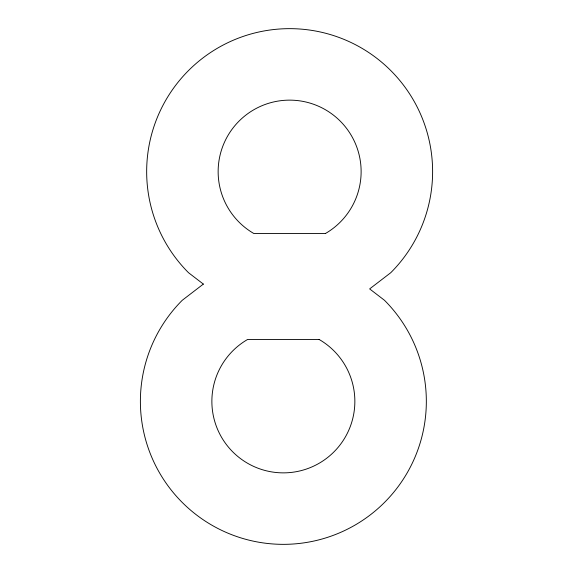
<?xml version="1.0" encoding="UTF-8"?>
<svg xmlns="http://www.w3.org/2000/svg" width="573" height="573" viewBox="0 0 573 573"><rect width="100%" height="100%" fill="white"/><g stroke="black" fill="none" stroke-linecap="round" stroke-linejoin="round"><path stroke-width="0.86" d="M203.351 284.093L182.264 300.273A142.978 142.978 0 0 0 182.264 502.471A142.978 142.978 0 0 0 384.462 502.471A142.978 142.978 0 0 0 384.462 300.273L369.649 288.907L390.736 272.727A142.978 142.978 0 0 0 390.736 70.529A142.978 142.978 0 0 0 188.538 70.529A142.978 142.978 0 0 0 188.538 272.727L203.351 284.093M325.378 233.54L253.889 233.54A71.489 71.489 0 0 1 234.873 125.673A71.489 71.489 0 0 1 344.402 125.673A71.489 71.489 0 0 1 325.378 233.54M319.111 339.46L247.622 339.46A71.489 71.489 0 0 0 228.598 447.327A71.489 71.489 0 0 0 338.127 447.327A71.489 71.489 0 0 0 319.111 339.46"/></g></svg>
